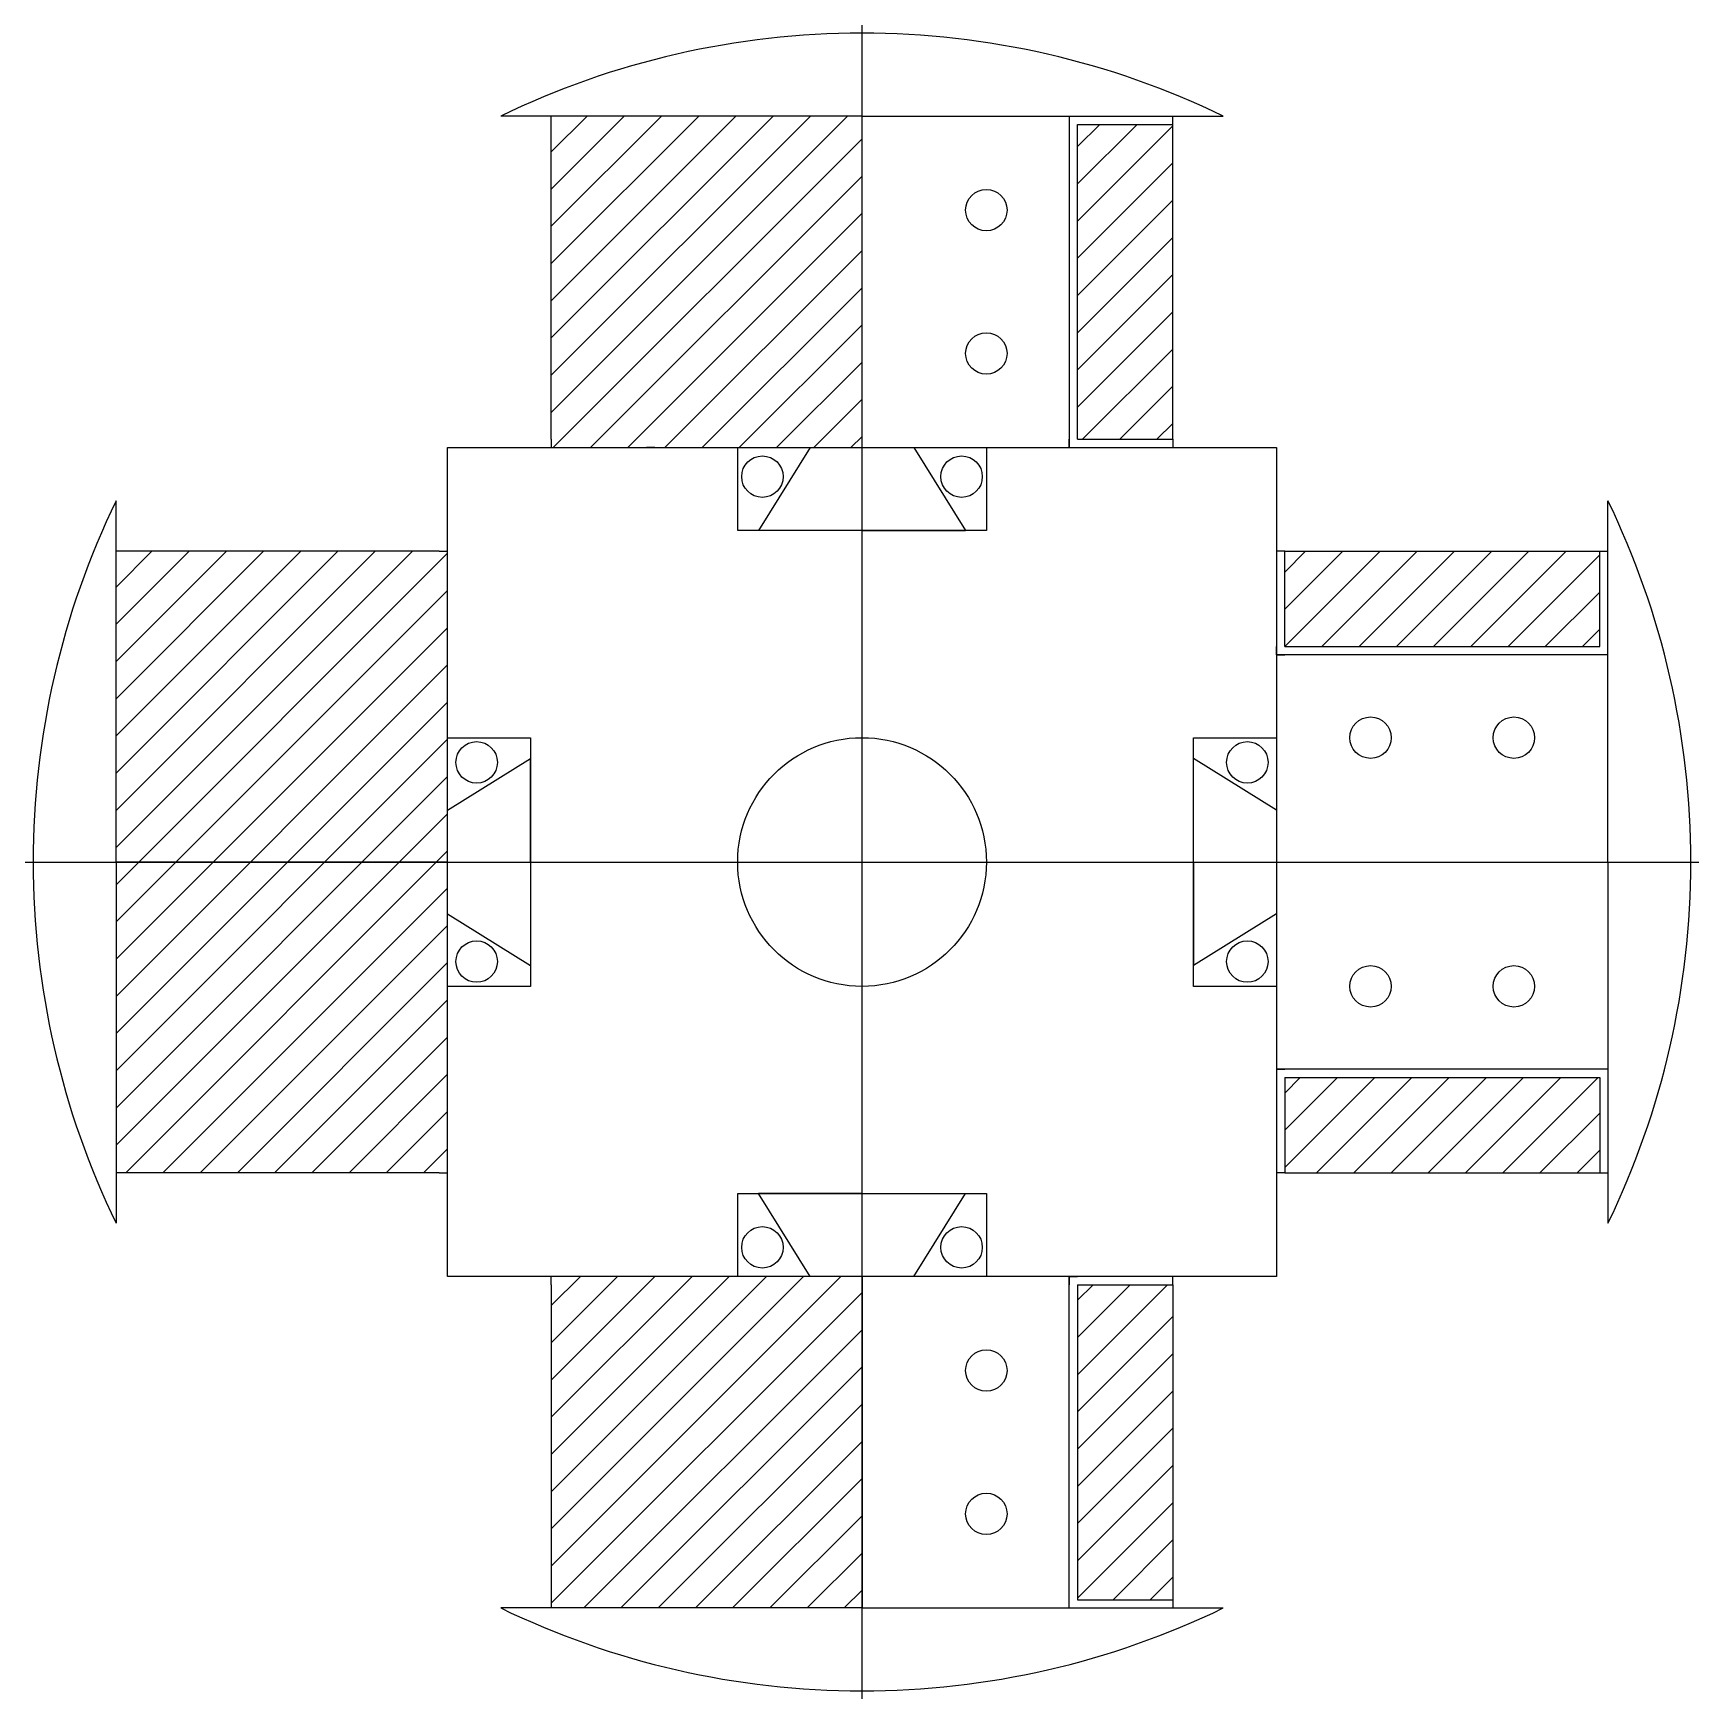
# Model space of a CAD drawing. Header units: centimetres. Extents: x 116.2 to 156.2, y 23.3 to 63.3.
import ezdxf

# ---------------------------------------------------------------- set-up
doc = ezdxf.new("R2010")
doc.units = ezdxf.units.CM

msp = doc.modelspace()

# ---------------------------------------------------------------- hatches: boundary and pattern name
h = msp.add_hatch()
h.set_pattern_fill('ANSI31', color=256, scale=0.2)
h.paths.add_polyline_path([(136.169, 61.284), (131.169, 61.284), (128.669, 61.284), (128.669, 53.484), (128.669, 53.284), (134.919, 53.284), (136.169, 53.284)])
h.paths.add_polyline_path([(143.669, 61.084), (141.369, 61.084), (141.369, 53.484), (143.669, 53.484)])
h.paths.add_polyline_path([(153.969, 50.784), (146.369, 50.784), (146.369, 48.484), (153.969, 48.484)])
h.paths.add_polyline_path([(153.969, 38.084), (146.369, 38.084), (146.369, 35.784), (153.969, 35.784)])
h.paths.add_polyline_path([(143.669, 33.084), (141.369, 33.084), (141.369, 25.484), (143.669, 25.484)])
h.paths.add_polyline_path([(136.169, 33.284), (133.169, 33.284), (128.669, 33.284), (128.669, 33.084), (128.669, 25.284), (131.169, 25.284), (136.169, 25.284)])
h.paths.add_polyline_path([(126.169, 46.284), (126.169, 50.784), (125.969, 50.784), (118.169, 50.784), (118.169, 48.284), (118.169, 43.284), (126.169, 43.284)])
h.paths.add_polyline_path([(126.169, 42.034), (126.169, 43.284), (118.169, 43.284), (118.169, 38.284), (118.169, 35.784), (125.969, 35.784), (126.169, 35.784)])

# ---------------------------------------------------------------- linework, layer by layer
for p, q in [((131.169, 61.284), (127.451, 61.284)), ((128.669, 53.484), (128.669, 61.284)), ((136.169, 61.284), (131.169, 61.284)), ((136.169, 53.284), (136.169, 61.284)), ((136.169, 53.284), (136.169, 61.284)), ((136.169, 61.284), (141.169, 61.284)), ((141.169, 61.284), (141.169, 53.284)), ((141.169, 61.284), (144.886, 61.284)), ((141.169, 61.284), (141.169, 61.084)), ((143.669, 53.484), (143.669, 61.284)), ((141.369, 53.484), (141.369, 61.084)), ((141.369, 61.084), (143.669, 61.084)), ((128.669, 53.484), (128.669, 53.284)), ((131.169, 53.284), (130.969, 53.284)), ((134.919, 53.284), (133.669, 51.284)), ((137.419, 53.284), (138.669, 51.284)), ((141.169, 53.284), (141.169, 53.484)), ((141.169, 53.284), (141.369, 53.284)), ((141.369, 53.484), (143.669, 53.484)), ((143.669, 53.484), (143.669, 53.284)), ((118.169, 48.284), (118.169, 52.002)), ((154.169, 48.284), (154.169, 52.002)), ((136.169, 51.284), (133.669, 51.284)), ((136.169, 51.284), (138.669, 51.284)), ((125.969, 50.784), (118.169, 50.784)), ((125.969, 50.784), (126.169, 50.784)), ((146.369, 50.784), (146.169, 50.784)), ((146.369, 48.484), (146.369, 50.784)), ((146.369, 50.784), (154.169, 50.784)), ((153.969, 48.484), (153.969, 50.784)), ((126.169, 48.284), (126.169, 48.484)), ((146.169, 48.284), (146.169, 48.484)), ((146.369, 48.484), (153.969, 48.484)), ((118.169, 43.284), (118.169, 48.284)), ((154.169, 48.284), (146.169, 48.284)), ((146.169, 48.284), (146.369, 48.284)), ((154.169, 48.284), (153.969, 48.284)), ((154.169, 43.284), (154.169, 48.284)), ((126.169, 44.534), (128.169, 45.784)), ((128.169, 43.284), (128.169, 45.784)), ((144.169, 43.284), (144.169, 45.784)), ((146.169, 44.534), (144.169, 45.784)), ((126.169, 43.284), (118.169, 43.284)), ((118.169, 43.284), (118.169, 38.284)), ((126.169, 43.284), (118.169, 43.284)), ((128.169, 43.284), (128.169, 40.784)), ((136.169, 43.284), (144.169, 43.284)), ((144.169, 43.284), (144.169, 40.784)), ((144.169, 43.284), (146.169, 43.284)), ((146.169, 43.284), (154.169, 43.284)), ((146.169, 43.284), (154.169, 43.284)), ((154.169, 43.284), (154.169, 38.284)), ((126.169, 42.034), (128.169, 40.784)), ((146.169, 42.034), (144.169, 40.784)), ((118.169, 38.284), (118.169, 34.567)), ((154.169, 38.284), (146.169, 38.284)), ((146.169, 38.284), (146.169, 38.084)), ((146.169, 38.284), (146.369, 38.284)), ((146.369, 38.084), (153.969, 38.084)), ((146.369, 38.084), (146.369, 35.784)), ((154.169, 38.284), (153.969, 38.284)), ((153.969, 38.084), (153.969, 35.784)), ((154.169, 38.284), (154.169, 34.567)), ((125.969, 35.784), (118.169, 35.784)), ((125.969, 35.784), (126.169, 35.784)), ((146.369, 35.784), (146.169, 35.784)), ((146.369, 35.784), (154.169, 35.784)), ((136.169, 35.284), (133.669, 35.284)), ((134.919, 33.284), (133.669, 35.284)), ((136.169, 35.284), (138.669, 35.284)), ((137.419, 33.284), (138.669, 35.284)), ((128.669, 33.084), (128.669, 33.284)), ((131.169, 33.284), (130.969, 33.284)), ((136.169, 33.284), (136.169, 25.284)), ((136.169, 33.284), (136.169, 25.284)), ((141.169, 25.284), (141.169, 33.284)), ((141.169, 33.284), (141.369, 33.284)), ((141.169, 33.284), (141.169, 33.084)), ((143.669, 33.084), (143.669, 33.284)), ((128.669, 33.084), (128.669, 25.284)), ((141.369, 33.084), (141.369, 25.484)), ((141.369, 33.084), (143.669, 33.084)), ((143.669, 33.084), (143.669, 25.284)), ((131.169, 25.284), (127.451, 25.284)), ((136.169, 25.284), (131.169, 25.284)), ((136.169, 25.284), (141.169, 25.284)), ((141.169, 25.284), (141.169, 25.484)), ((141.169, 25.284), (144.886, 25.284)), ((141.369, 25.484), (143.669, 25.484))]:
    msp.add_line(p, q)
for direction in [(0, 1), (1, 0)]:
    msp.add_xline((136.169, 43.284), direction)
for points in [[(126.169, 44.534), (126.169, 53.284), (134.919, 53.284)], [(137.419, 53.284), (146.169, 53.284), (146.169, 44.534)], [(134.919, 33.284), (126.169, 33.284), (126.169, 42.034)], [(146.169, 42.034), (146.169, 33.284), (137.419, 33.284)]]:
    msp.add_lwpolyline(points)
for points in [[(133.169, 53.284), (139.169, 53.284), (139.169, 51.284), (133.169, 51.284)], [(126.169, 40.284), (126.169, 46.284), (128.169, 46.284), (128.169, 40.284)], [(146.169, 46.284), (146.169, 40.284), (144.169, 40.284), (144.169, 46.284)], [(139.169, 33.284), (133.169, 33.284), (133.169, 35.284), (139.169, 35.284)]]:
    msp.add_lwpolyline(points, close=True)
for centre, radius in [((139.169, 59.014), 0.5), ((139.169, 55.555), 0.5), ((133.765, 52.583), 0.5), ((138.572, 52.583), 0.5), ((148.439, 46.284), 0.5), ((151.898, 46.284), 0.5), ((126.87, 45.688), 0.5), ((136.169, 43.284), 3), ((145.467, 45.688), 0.5), ((126.87, 40.881), 0.5), ((145.467, 40.881), 0.5), ((148.439, 40.284), 0.5), ((151.898, 40.284), 0.5), ((133.765, 33.986), 0.5), ((138.572, 33.986), 0.5), ((139.169, 31.014), 0.5), ((139.169, 27.555), 0.5)]:
    msp.add_circle(centre, radius)
for start, end in [(90, 115.8419), (64.1581, 90), (154.1581, 180), (0, 25.8419), (180, 205.8419), (334.1581, 0), (244.1581, 270), (270, 295.8419)]:
    msp.add_arc((136.169, 43.284), 20, start, end)

doc.saveas('drawing.dxf')
